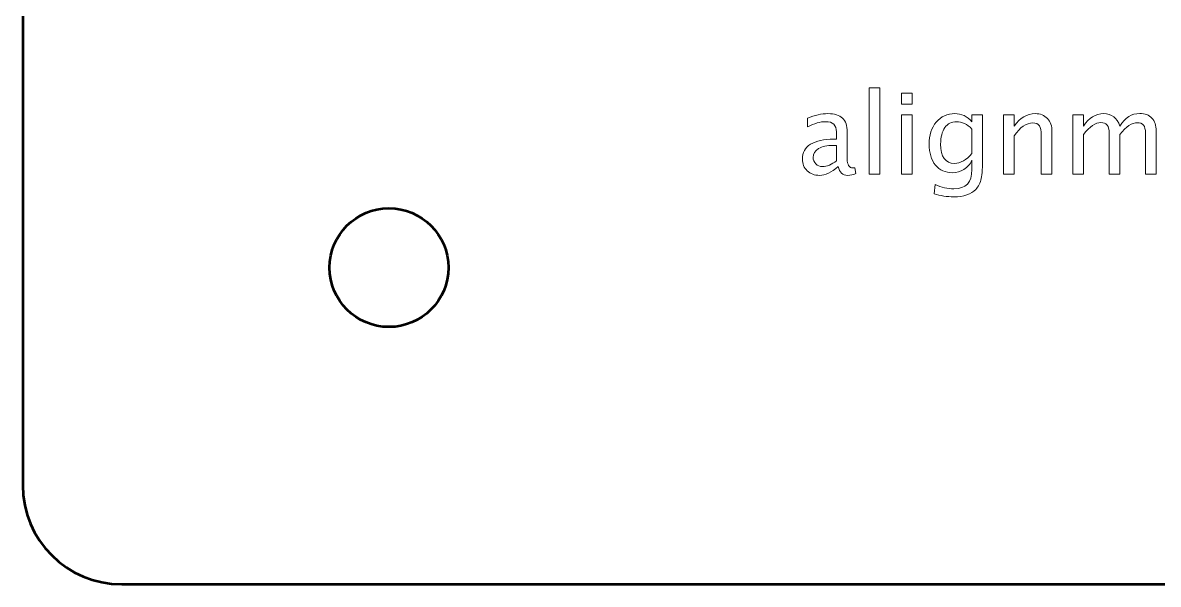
# Model space of a CAD drawing. Header units: centimetres. Extents: x -13.7 to 13.7, y -3.1 to 3.1.
# Drawn here: x 1.02 to 6.76, y -3.1 to -0.26 of the extents above; entities that cross this region are included whole.
import ezdxf

# ---------------------------------------------------------------- set-up
doc = ezdxf.new("R2010")
doc.units = ezdxf.units.CM
doc.header["$MEASUREMENT"] = 0
doc.layers.add('Layer 1', color=7, linetype='Continuous')

msp = doc.modelspace()

# ---------------------------------------------------------------- linework, layer by layer
at = {"layer": 'Layer 1', "lineweight": 53}
msp.add_ellipse((2.875, -1.5), major_axis=(0, 0.3), ratio=1, dxfattribs=at)
msp.add_open_spline([(1.025, -2.6), (1.025, -2.6), (1.025, 2.6), (1.025, 2.6), (1.025, 2.6), (1.025, 2.87614), (1.24886, 3.1), (1.525, 3.1), (1.525, 3.1), (1.525, 3.1), (13.225, 3.1), (13.225, 3.1), (13.225, 3.1), (13.50114, 3.1), (13.725, 2.87614), (13.725, 2.6), (13.725, 2.6), (13.725, 2.6), (13.725, -2.6), (13.725, -2.6), (13.725, -2.6), (13.725, -2.87614), (13.50114, -3.1), (13.225, -3.1), (13.225, -3.1), (13.225, -3.1), (1.525, -3.1), (1.525, -3.1), (1.525, -3.1), (1.24886, -3.1), (1.025, -2.87614), (1.025, -2.6)], degree=3, knots=[0, 0, 0, 0, 0.1111111, 0.1111111, 0.1111111, 0.1111111, 0.2222222, 0.2222222, 0.2222222, 0.2222222, 0.3333333, 0.3333333, 0.3333333, 0.3333333, 0.4444444, 0.4444444, 0.4444444, 0.4444444, 0.5555556, 0.5555556, 0.5555556, 0.5555556, 0.6666667, 0.6666667, 0.6666667, 0.6666667, 0.7777778, 0.7777778, 0.7777778, 0.7777778, 1, 1, 1, 1], dxfattribs=at)
at = {"layer": 'Layer 1', "color": 5, "lineweight": 9}
for points, knots in [([(5.30116, -1.02737), (5.30116, -1.02737), (5.30116, -0.59219), (5.30116, -0.59219), (5.30116, -0.59219), (5.30116, -0.59219), (5.35534, -0.59219), (5.35534, -0.59219), (5.35534, -0.59219), (5.35534, -0.59219), (5.35534, -1.02737), (5.35534, -1.02737), (5.35534, -1.02737), (5.35534, -1.02737), (5.30116, -1.02737), (5.30116, -1.02737)], [0, 0, 0, 0, 0.2, 0.2, 0.2, 0.2, 0.4, 0.4, 0.4, 0.4, 0.6, 0.6, 0.6, 0.6, 1, 1, 1, 1]), ([(5.46428, -0.67347), (5.46428, -0.67347), (5.46428, -0.61928), (5.46428, -0.61928), (5.46428, -0.61928), (5.46428, -0.61928), (5.51846, -0.61928), (5.51846, -0.61928), (5.51846, -0.61928), (5.51846, -0.61928), (5.51846, -0.67347), (5.51846, -0.67347), (5.51846, -0.67347), (5.51846, -0.67347), (5.46428, -0.67347), (5.46428, -0.67347)], [0, 0, 0, 0, 0.2, 0.2, 0.2, 0.2, 0.4, 0.4, 0.4, 0.4, 0.6, 0.6, 0.6, 0.6, 1, 1, 1, 1]), ([(5.14368, -0.98927), (5.11113, -1.01919), (5.07981, -1.03414), (5.0497, -1.03414), (5.0497, -1.03414), (5.02496, -1.03414), (5.00436, -1.02643), (4.98809, -1.01091), (4.98809, -1.01091), (4.97172, -0.99539), (4.96353, -0.97582), (4.96353, -0.95221), (4.96353, -0.95221), (4.96353, -0.91956), (4.97727, -0.89444), (5.00474, -0.87695), (5.00474, -0.87695), (5.03221, -0.85945), (5.07162, -0.8507), (5.12299, -0.8507), (5.12299, -0.8507), (5.12299, -0.8507), (5.13569, -0.8507), (5.13569, -0.8507), (5.13569, -0.8507), (5.13569, -0.8507), (5.13569, -0.81467), (5.13569, -0.81467), (5.13569, -0.81467), (5.13569, -0.77996), (5.11762, -0.76265), (5.08141, -0.76265), (5.08141, -0.76265), (5.05337, -0.76265), (5.0227, -0.77149), (4.9895, -0.78918), (4.9895, -0.78918), (4.9895, -0.78918), (4.9895, -0.74459), (4.9895, -0.74459), (4.9895, -0.74459), (5.026, -0.72953), (5.06043, -0.72201), (5.09269, -0.72201), (5.09269, -0.72201), (5.1259, -0.72201), (5.15046, -0.72953), (5.16617, -0.74468), (5.16617, -0.74468), (5.18197, -0.75983), (5.18987, -0.78316), (5.18987, -0.81467), (5.18987, -0.81467), (5.18987, -0.81467), (5.18987, -0.94985), (5.18987, -0.94985), (5.18987, -0.94985), (5.18987, -0.9808), (5.19937, -0.99633), (5.21847, -0.99633), (5.21847, -0.99633), (5.22082, -0.99633), (5.2243, -0.99595), (5.22891, -0.9952), (5.22891, -0.9952), (5.22891, -0.9952), (5.23277, -1.0253), (5.23277, -1.0253), (5.23277, -1.0253), (5.22045, -1.03123), (5.2069, -1.03414), (5.19204, -1.03414), (5.19204, -1.03414), (5.16673, -1.03414), (5.15064, -1.01919), (5.14368, -0.98927)], [0, 0, 0, 0, 0.05, 0.05, 0.05, 0.05, 0.1, 0.1, 0.1, 0.1, 0.15, 0.15, 0.15, 0.15, 0.2, 0.2, 0.2, 0.2, 0.25, 0.25, 0.25, 0.25, 0.3, 0.3, 0.3, 0.3, 0.35, 0.35, 0.35, 0.35, 0.4, 0.4, 0.4, 0.4, 0.45, 0.45, 0.45, 0.45, 0.5, 0.5, 0.5, 0.5, 0.55, 0.55, 0.55, 0.55, 0.6, 0.6, 0.6, 0.6, 0.65, 0.65, 0.65, 0.65, 0.7, 0.7, 0.7, 0.7, 0.75, 0.75, 0.75, 0.75, 0.8, 0.8, 0.8, 0.8, 0.85, 0.85, 0.85, 0.85, 0.9, 0.9, 0.9, 0.9, 1, 1, 1, 1]), ([(5.46428, -1.02737), (5.46428, -1.02737), (5.46428, -0.72822), (5.46428, -0.72822), (5.46428, -0.72822), (5.46428, -0.72822), (5.51846, -0.72822), (5.51846, -0.72822), (5.51846, -0.72822), (5.51846, -0.72822), (5.51846, -1.02737), (5.51846, -1.02737), (5.51846, -1.02737), (5.51846, -1.02737), (5.46428, -1.02737), (5.46428, -1.02737)], [0, 0, 0, 0, 0.2, 0.2, 0.2, 0.2, 0.4, 0.4, 0.4, 0.4, 0.6, 0.6, 0.6, 0.6, 1, 1, 1, 1]), ([(5.62853, -1.12671), (5.62853, -1.12671), (5.63492, -1.07986), (5.63492, -1.07986), (5.63492, -1.07986), (5.66634, -1.09454), (5.69748, -1.10188), (5.72824, -1.10188), (5.72824, -1.10188), (5.7893, -1.10188), (5.81987, -1.06951), (5.81987, -1.00489), (5.81987, -1.00489), (5.81987, -1.00489), (5.81987, -0.95785), (5.81987, -0.95785), (5.81987, -0.95785), (5.81046, -0.9777), (5.7971, -0.99303), (5.7797, -1.00404), (5.7797, -1.00404), (5.7623, -1.01505), (5.74292, -1.0206), (5.72156, -1.0206), (5.72156, -1.0206), (5.68535, -1.0206), (5.65665, -1.00761), (5.63549, -0.98165), (5.63549, -0.98165), (5.61432, -0.95569), (5.60369, -0.9205), (5.60369, -0.8761), (5.60369, -0.8761), (5.60369, -0.83066), (5.61573, -0.7936), (5.63981, -0.76491), (5.63981, -0.76491), (5.66399, -0.73631), (5.69513, -0.72201), (5.73342, -0.72201), (5.73342, -0.72201), (5.76691, -0.72201), (5.79579, -0.73555), (5.81987, -0.76274), (5.81987, -0.76274), (5.81987, -0.76274), (5.81987, -0.72822), (5.81987, -0.72822), (5.81987, -0.72822), (5.81987, -0.72822), (5.87406, -0.72822), (5.87406, -0.72822), (5.87406, -0.72822), (5.87406, -0.72822), (5.87406, -0.94571), (5.87406, -0.94571), (5.87406, -0.94571), (5.87406, -0.99247), (5.87161, -1.02709), (5.86672, -1.04957), (5.86672, -1.04957), (5.86192, -1.07205), (5.8527, -1.09049), (5.83934, -1.10479), (5.83934, -1.10479), (5.81564, -1.12991), (5.77857, -1.14252), (5.72824, -1.14252), (5.72824, -1.14252), (5.69372, -1.14252), (5.66051, -1.13725), (5.62853, -1.12671)], [0, 0, 0, 0, 0.0526316, 0.0526316, 0.0526316, 0.0526316, 0.1052632, 0.1052632, 0.1052632, 0.1052632, 0.1578947, 0.1578947, 0.1578947, 0.1578947, 0.2105263, 0.2105263, 0.2105263, 0.2105263, 0.2631579, 0.2631579, 0.2631579, 0.2631579, 0.3157895, 0.3157895, 0.3157895, 0.3157895, 0.3684211, 0.3684211, 0.3684211, 0.3684211, 0.4210526, 0.4210526, 0.4210526, 0.4210526, 0.4736842, 0.4736842, 0.4736842, 0.4736842, 0.5263158, 0.5263158, 0.5263158, 0.5263158, 0.5789474, 0.5789474, 0.5789474, 0.5789474, 0.6315789, 0.6315789, 0.6315789, 0.6315789, 0.6842105, 0.6842105, 0.6842105, 0.6842105, 0.7368421, 0.7368421, 0.7368421, 0.7368421, 0.7894737, 0.7894737, 0.7894737, 0.7894737, 0.8421053, 0.8421053, 0.8421053, 0.8421053, 0.8947368, 0.8947368, 0.8947368, 0.8947368, 1, 1, 1, 1]), ([(5.97933, -1.02737), (5.97933, -1.02737), (5.97933, -0.72822), (5.97933, -0.72822), (5.97933, -0.72822), (5.97933, -0.72822), (6.03351, -0.72822), (6.03351, -0.72822), (6.03351, -0.72822), (6.03351, -0.72822), (6.03351, -0.78475), (6.03351, -0.78475), (6.03351, -0.78475), (6.0622, -0.74289), (6.09739, -0.72201), (6.13897, -0.72201), (6.13897, -0.72201), (6.16512, -0.72201), (6.18591, -0.73019), (6.20125, -0.74666), (6.20125, -0.74666), (6.21658, -0.76302), (6.22429, -0.78513), (6.22429, -0.81279), (6.22429, -0.81279), (6.22429, -0.81279), (6.22429, -1.02737), (6.22429, -1.02737), (6.22429, -1.02737), (6.22429, -1.02737), (6.17011, -1.02737), (6.17011, -1.02737), (6.17011, -1.02737), (6.17011, -1.02737), (6.17011, -0.83047), (6.17011, -0.83047), (6.17011, -0.83047), (6.17011, -0.80827), (6.16681, -0.79247), (6.16032, -0.78306), (6.16032, -0.78306), (6.15374, -0.77356), (6.14292, -0.76886), (6.12777, -0.76886), (6.12777, -0.76886), (6.09447, -0.76886), (6.06305, -0.79059), (6.03351, -0.83405), (6.03351, -0.83405), (6.03351, -0.83405), (6.03351, -1.02737), (6.03351, -1.02737), (6.03351, -1.02737), (6.03351, -1.02737), (5.97933, -1.02737), (5.97933, -1.02737)], [0, 0, 0, 0, 0.0666667, 0.0666667, 0.0666667, 0.0666667, 0.1333333, 0.1333333, 0.1333333, 0.1333333, 0.2, 0.2, 0.2, 0.2, 0.2666667, 0.2666667, 0.2666667, 0.2666667, 0.3333333, 0.3333333, 0.3333333, 0.3333333, 0.4, 0.4, 0.4, 0.4, 0.4666667, 0.4666667, 0.4666667, 0.4666667, 0.5333333, 0.5333333, 0.5333333, 0.5333333, 0.6, 0.6, 0.6, 0.6, 0.6666667, 0.6666667, 0.6666667, 0.6666667, 0.7333333, 0.7333333, 0.7333333, 0.7333333, 0.8, 0.8, 0.8, 0.8, 0.8666667, 0.8666667, 0.8666667, 0.8666667, 1, 1, 1, 1]), ([(6.32966, -1.02737), (6.32966, -1.02737), (6.32966, -0.72822), (6.32966, -0.72822), (6.32966, -0.72822), (6.32966, -0.72822), (6.38384, -0.72822), (6.38384, -0.72822), (6.38384, -0.72822), (6.38384, -0.72822), (6.38384, -0.78475), (6.38384, -0.78475), (6.38384, -0.78475), (6.41028, -0.74289), (6.44414, -0.72201), (6.48563, -0.72201), (6.48563, -0.72201), (6.52561, -0.72201), (6.5528, -0.74289), (6.56729, -0.78475), (6.56729, -0.78475), (6.59297, -0.74252), (6.62646, -0.72144), (6.66757, -0.72144), (6.66757, -0.72144), (6.69381, -0.72144), (6.71423, -0.72916), (6.72881, -0.74468), (6.72881, -0.74468), (6.74339, -0.7602), (6.75073, -0.78193), (6.75073, -0.80987), (6.75073, -0.80987), (6.75073, -0.80987), (6.75073, -1.02737), (6.75073, -1.02737), (6.75073, -1.02737), (6.75073, -1.02737), (6.69654, -1.02737), (6.69654, -1.02737), (6.69654, -1.02737), (6.69654, -1.02737), (6.69654, -0.81881), (6.69654, -0.81881), (6.69654, -0.81881), (6.69654, -0.78475), (6.683, -0.76773), (6.6559, -0.76773), (6.6559, -0.76773), (6.62777, -0.76773), (6.59824, -0.78758), (6.56729, -0.82737), (6.56729, -0.82737), (6.56729, -0.82737), (6.56729, -1.02737), (6.56729, -1.02737), (6.56729, -1.02737), (6.56729, -1.02737), (6.5131, -1.02737), (6.5131, -1.02737), (6.5131, -1.02737), (6.5131, -1.02737), (6.5131, -0.81862), (6.5131, -0.81862), (6.5131, -0.81862), (6.5131, -0.78428), (6.49936, -0.76716), (6.4718, -0.76716), (6.4718, -0.76716), (6.44443, -0.76716), (6.41507, -0.78711), (6.38384, -0.82709), (6.38384, -0.82709), (6.38384, -0.82709), (6.38384, -1.02737), (6.38384, -1.02737), (6.38384, -1.02737), (6.38384, -1.02737), (6.32966, -1.02737), (6.32966, -1.02737)], [0, 0, 0, 0, 0.047619, 0.047619, 0.047619, 0.047619, 0.0952381, 0.0952381, 0.0952381, 0.0952381, 0.1428571, 0.1428571, 0.1428571, 0.1428571, 0.1904762, 0.1904762, 0.1904762, 0.1904762, 0.2380952, 0.2380952, 0.2380952, 0.2380952, 0.2857143, 0.2857143, 0.2857143, 0.2857143, 0.3333333, 0.3333333, 0.3333333, 0.3333333, 0.3809524, 0.3809524, 0.3809524, 0.3809524, 0.4285714, 0.4285714, 0.4285714, 0.4285714, 0.4761905, 0.4761905, 0.4761905, 0.4761905, 0.5238095, 0.5238095, 0.5238095, 0.5238095, 0.5714286, 0.5714286, 0.5714286, 0.5714286, 0.6190476, 0.6190476, 0.6190476, 0.6190476, 0.6666667, 0.6666667, 0.6666667, 0.6666667, 0.7142857, 0.7142857, 0.7142857, 0.7142857, 0.7619048, 0.7619048, 0.7619048, 0.7619048, 0.8095238, 0.8095238, 0.8095238, 0.8095238, 0.8571429, 0.8571429, 0.8571429, 0.8571429, 0.9047619, 0.9047619, 0.9047619, 0.9047619, 1, 1, 1, 1]), ([(5.81987, -0.92389), (5.81987, -0.92389), (5.81987, -0.79981), (5.81987, -0.79981), (5.81987, -0.79981), (5.79598, -0.77507), (5.76992, -0.76265), (5.74179, -0.76265), (5.74179, -0.76265), (5.71677, -0.76265), (5.6972, -0.77262), (5.68309, -0.79266), (5.68309, -0.79266), (5.66888, -0.8126), (5.66183, -0.84035), (5.66183, -0.87572), (5.66183, -0.87572), (5.66183, -0.94073), (5.68488, -0.97318), (5.73107, -0.97318), (5.73107, -0.97318), (5.76249, -0.97318), (5.79212, -0.95672), (5.81987, -0.92389)], [0, 0, 0, 0, 0.1428571, 0.1428571, 0.1428571, 0.1428571, 0.2857143, 0.2857143, 0.2857143, 0.2857143, 0.4285714, 0.4285714, 0.4285714, 0.4285714, 0.5714286, 0.5714286, 0.5714286, 0.5714286, 0.7142857, 0.7142857, 0.7142857, 0.7142857, 1, 1, 1, 1]), ([(5.13569, -0.95973), (5.13569, -0.95973), (5.13569, -0.88287), (5.13569, -0.88287), (5.13569, -0.88287), (5.13569, -0.88287), (5.11828, -0.88231), (5.11828, -0.88231), (5.11828, -0.88231), (5.08818, -0.88231), (5.06391, -0.88786), (5.04538, -0.89896), (5.04538, -0.89896), (5.02694, -0.91015), (5.01772, -0.92492), (5.01772, -0.94336), (5.01772, -0.94336), (5.01772, -0.95625), (5.02233, -0.96716), (5.03145, -0.9761), (5.03145, -0.9761), (5.04067, -0.98504), (5.05187, -0.98955), (5.06513, -0.98955), (5.06513, -0.98955), (5.08771, -0.98955), (5.11123, -0.97958), (5.13569, -0.95973)], [0, 0, 0, 0, 0.125, 0.125, 0.125, 0.125, 0.25, 0.25, 0.25, 0.25, 0.375, 0.375, 0.375, 0.375, 0.5, 0.5, 0.5, 0.5, 0.625, 0.625, 0.625, 0.625, 0.75, 0.75, 0.75, 0.75, 1, 1, 1, 1])]:
    msp.add_open_spline(points, degree=3, knots=knots, dxfattribs=at)

doc.saveas('drawing.dxf')
